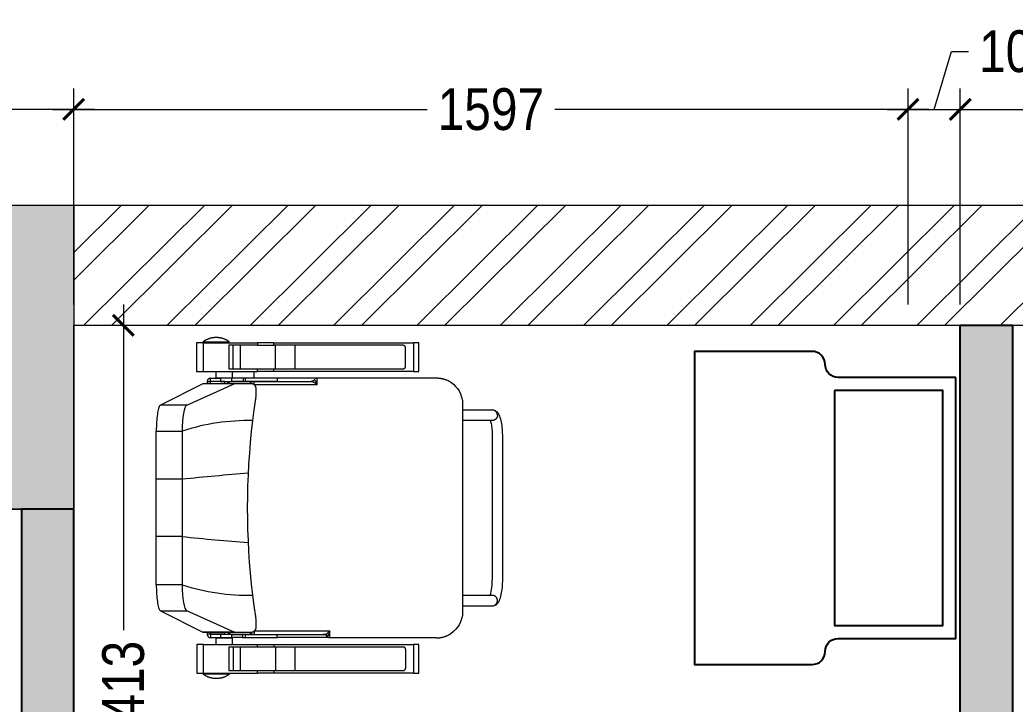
# Model space of a CAD drawing. Header units: millimetres. Extents: x 4444 to 22214, y -867569 to -857440.
# Drawn here: x 18237 to 20142, y -859319 to -858008 of the extents above; entities that cross this region are included whole.
import ezdxf
from ezdxf.lldxf.tags import DXFTag

# ---------------------------------------------------------------- set-up
doc = ezdxf.new("R2010")
doc.units = ezdxf.units.MM
doc.header["$LTSCALE"] = 40
doc.header["$PDMODE"] = 3
for name, color, linetype, lineweight in [('A-WALL-MASY', 1, 'Continuous', 9), ('Column', 243, 'Continuous', 9), ('Column hatch', 8, 'Continuous', 9), ('dimensions', 149, 'Continuous', 5), ('Floor-Unit', 1, 'Continuous', 13), ('IM-ANNO-HATCH', 8, 'Continuous', 5), ('LENS_FURNITURE', 13, 'Continuous', 9), ('LENS_HATCH', 251, 'Continuous', 5), ('LENS_PARTITION', 21, 'Continuous', 25), ('wall hatch', 22, 'Continuous', 9)]:
    doc.layers.add(name, color=color, linetype=linetype, lineweight=lineweight)
doc.styles.get("Standard").update_dxf_attribs({"font": 'ARIALN.TTF'})
tags = doc.linetypes.add('DASHED2', pattern=[0.375, 0.25, -0.125]).pattern_tags.tags
tags[6:7] = [DXFTag(74, 4), DXFTag(75, 0), DXFTag(340, '0'), DXFTag(46, 1.0), DXFTag(50, 0.0), DXFTag(44, 0.0), DXFTag(45, 0.0)]
tags[4:5] = [DXFTag(74, 4), DXFTag(75, 0), DXFTag(340, '0'), DXFTag(46, 1.0), DXFTag(50, 0.0), DXFTag(44, 0.0), DXFTag(45, 0.0)]
doc.dimstyles.new('Working', dxfattribs={"dimscale": 0.8, "dimtxt": 100, "dimasz": 50, "dimexe": 50, "dimexo": 50, "dimgap": 25, "dimtad": 1, "dimdec": 0, "dimtxsty": 'Standard', "dimblk": 'ARCHTICK', "dimcen": 0, "dimdle": 50, "dimclrd": 250, "dimclre": 8, "dimclrt": 7, "dimazin": 3, "dimtfac": 1, "dimtdec": 0, "dimtmove": 1, "dimatfit": 3, "dimfxl": 3, "dimlwd": 5, "dimlwe": 0})

# ---------------------------------------------------------------- blocks, each defined once
blk = doc.blocks.new('awefqwf')
at = {"layer": 'Column hatch'}
h = blk.add_hatch(color=256, dxfattribs=at)
h.dxf.hatch_style = 1
h.paths.add_polyline_path([(-4403, -8989), (-3393, -8989), (-3393, -8439), (-4403, -8439)])
h.paths.add_polyline_path([(-377, -4885), (0, -4885), (0, -4436), (-377, -4436)])
h.paths.add_polyline_path([(-684, -443), (0, -443), (0, 0), (-684, 0)])
h.paths.add_polyline_path([(-4254, -582), (-3474, -582), (-3474, 0), (-4254, 0)])
h.paths.add_polyline_path([(-9029, -617), (-8338, -617), (-8338, 0), (-9029, 0)])
h.paths.add_polyline_path([(-13667, -615), (-12948, -615), (-12948, 0), (-13667, 0)])
h.paths.add_polyline_path([(-13655, -6646), (-13124, -6646), (-13124, -6185), (-13655, -6185)])
at = {"layer": 'wall hatch'}
h = blk.add_hatch(dxfattribs=at)
h.set_pattern_fill('ANSI32', color=256, scale=300, angle=-0.13)
h.set_pattern_definition([(44.87, (-16178221.86, 1096019.62), (-79.36881616, 79.7298001), []), (44.87, (-16178168.82, 1096019.5), (-79.36881616, 79.7298001), [])])
h.paths.add_polyline_path([(-13124, -6636), (-8523, -6636), (-8523, -6455), (-6255, -6455), (-6255, -7141), (-5150, -7141), (-5150, -8989), (-4403, -8989), (-4403, -8776), (-4920, -8776), (-4920, -7019), (-4275, -7019), (-4275, -6225), (-4375, -6225), (-4375, -6911), (-6025, -6911), (-6025, -6225), (-8753, -6225), (-8753, -6406), (-13124, -6406)])
h.paths.add_polyline_path([(-3615, -8439), (-3393, -8439), (-3393, -6225), (-3615, -6225)])
h.paths.add_polyline_path([(-3393, -8989), (0, -8989), (0, -4885), (-230, -4885), (-230, -8759), (-3393, -8759)])
h.paths.add_polyline_path([(-177, -4436), (0, -4436), (0, -443), (-177, -443)])
h.paths.add_polyline_path([(-8338, -286), (-4254, -286), (-4254, 0), (-8338, 0)])
h.paths.add_polyline_path([(-12948, -307), (-9029, -307), (-9029, 0), (-12948, 0)])
h.paths.add_polyline_path([(-3474, -230), (-684, -230), (-684, 0), (-3474, 0)])
at = {"layer": 'A-WALL-MASY'}
for p, q in [((-3474, 0), (-684, 0)), ((-3474, -230), (-684, -230))]:
    blk.add_line(p, q, dxfattribs=at)
at = {"layer": 'Column'}
for p, q in [((-3474, -582), (-3474, -230)), ((-4254, -582), (-3474, -582))]:
    blk.add_line(p, q, dxfattribs=at)
blk.add_lwpolyline([(-3474, -582), (-4254, -582), (-4254, 0), (-3474, 0)], close=True, dxfattribs=at)
blk = doc.blocks.new('_ArchTick')
at = {"const_width": 0.15}
blk.add_lwpolyline([(-0.5, -0.5), (0.5, 0.5)], dxfattribs=at)
blk = doc.blocks.new('*D121')
at = {"layer": 'Defpoints', "color": 0, "ltscale": 50, "transparency": 16777216}
for p in [(18339.9, -858179.5), (18339.9, -858593.1), (17550.9, -858649.1)]:
    blk.add_point(p, dxfattribs=at)
at = {"layer": 'dimensions', "color": 8, "linetype": 'DASHED2', "lineweight": 0, "ltscale": 50, "transparency": 16777216}
for p, q in [((17550.9, -858579.5), (17550.9, -858139.5)), ((18339.9, -858553.1), (18339.9, -858139.5))]:
    blk.add_line(p, q, dxfattribs=at)
at = {"layer": 'dimensions', "color": 250, "linetype": 'DASHED2', "lineweight": 5, "ltscale": 50, "transparency": 16777216}
for p, q in [((17510.9, -858179.5), (17853.1, -858179.5)), ((18379.9, -858179.5), (18037.7, -858179.5))]:
    blk.add_line(p, q, dxfattribs=at)
at = {"layer": 'dimensions', "color": 250, "lineweight": 5, "ltscale": 50, "transparency": 16777216, "xscale": 40, "yscale": 40, "zscale": 40, "rotation": 180}
blk.add_blockref('_ArchTick', (17550.9, -858179.5), dxfattribs=at)
at = {"layer": 'dimensions', "color": 250, "lineweight": 5, "ltscale": 50, "transparency": 16777216, "xscale": 40, "yscale": 40, "zscale": 40}
blk.add_blockref('_ArchTick', (18339.9, -858179.5), dxfattribs=at)
at = {"layer": 'dimensions', "color": 7, "ltscale": 50, "transparency": 16777216, "insert": (17945.4, -858179.5), "char_height": 80, "attachment_point": 5, "bg_fill": 3, "box_fill_scale": 1.25, "bg_fill_color": 9, "bg_fill_true_color": 13158600, "bg_fill_transparency": 0}
blk.add_mtext('\\A1;789', dxfattribs=at)
blk = doc.blocks.new('*D122')
at = {"layer": 'Defpoints', "color": 0, "ltscale": 50, "transparency": 16777216}
for p in [(19936.9, -858179.5), (18339.9, -858593.1), (19936.9, -858593.1)]:
    blk.add_point(p, dxfattribs=at)
at = {"layer": 'dimensions', "color": 8, "linetype": 'DASHED2', "lineweight": 0, "ltscale": 50, "transparency": 16777216}
for p, q in [((18339.9, -858553.1), (18339.9, -858139.5)), ((19936.9, -858553.1), (19936.9, -858139.5))]:
    blk.add_line(p, q, dxfattribs=at)
at = {"layer": 'dimensions', "color": 250, "linetype": 'DASHED2', "lineweight": 5, "ltscale": 50, "transparency": 16777216}
for p, q in [((18299.9, -858179.5), (19023.5, -858179.5)), ((19976.9, -858179.5), (19253.2, -858179.5))]:
    blk.add_line(p, q, dxfattribs=at)
at = {"layer": 'dimensions', "color": 250, "lineweight": 5, "ltscale": 50, "transparency": 16777216, "xscale": 40, "yscale": 40, "zscale": 40, "rotation": 180}
blk.add_blockref('_ArchTick', (18339.9, -858179.5), dxfattribs=at)
at = {"layer": 'dimensions', "color": 250, "lineweight": 5, "ltscale": 50, "transparency": 16777216, "xscale": 40, "yscale": 40, "zscale": 40}
blk.add_blockref('_ArchTick', (19936.9, -858179.5), dxfattribs=at)
at = {"layer": 'dimensions', "color": 7, "ltscale": 50, "transparency": 16777216, "insert": (19138.4, -858179.5), "char_height": 80, "attachment_point": 5, "bg_fill": 3, "box_fill_scale": 1.25, "bg_fill_color": 9, "bg_fill_true_color": 13158600, "bg_fill_transparency": 0}
blk.add_mtext('\\A1;1597', dxfattribs=at)
blk = doc.blocks.new('*D42')
at = {"layer": 'Defpoints', "color": 0, "ltscale": 50, "transparency": 16777216}
for p in [(20036.9, -858179.5), (19936.9, -858593.1), (20036.9, -858593.1)]:
    blk.add_point(p, dxfattribs=at)
at = {"layer": 'dimensions', "color": 250, "linetype": 'DASHED2', "lineweight": 5, "ltscale": 50, "transparency": 16777216}
for p, q in [((19986.9, -858179.5), (20020.1, -858068.6)), ((20020.1, -858068.6), (20060.1, -858068.6)), ((19896.9, -858179.5), (20076.9, -858179.5))]:
    blk.add_line(p, q, dxfattribs=at)
at = {"layer": 'dimensions', "color": 8, "linetype": 'DASHED2', "lineweight": 0, "ltscale": 50, "transparency": 16777216}
for p, q in [((19936.9, -858553.1), (19936.9, -858139.5)), ((20036.9, -858553.1), (20036.9, -858139.5))]:
    blk.add_line(p, q, dxfattribs=at)
at = {"layer": 'dimensions', "color": 250, "lineweight": 5, "ltscale": 50, "transparency": 16777216, "xscale": 40, "yscale": 40, "zscale": 40, "rotation": 180}
blk.add_blockref('_ArchTick', (19936.9, -858179.5), dxfattribs=at)
at = {"layer": 'dimensions', "color": 250, "lineweight": 5, "ltscale": 50, "transparency": 16777216, "xscale": 40, "yscale": 40, "zscale": 40}
blk.add_blockref('_ArchTick', (20036.9, -858179.5), dxfattribs=at)
at = {"layer": 'dimensions', "color": 7, "ltscale": 50, "transparency": 16777216, "insert": (20149.4, -858068.6), "char_height": 80, "attachment_point": 5, "bg_fill": 3, "box_fill_scale": 1.25, "bg_fill_color": 9, "bg_fill_true_color": 13158600, "bg_fill_transparency": 0}
blk.add_mtext('\\A1;100', dxfattribs=at)
blk = doc.blocks.new('*D123')
at = {"layer": 'Defpoints', "color": 0, "ltscale": 50, "transparency": 16777216}
for p in [(21129.9, -858179.5), (20036.9, -858593.1), (21129.9, -858806.1)]:
    blk.add_point(p, dxfattribs=at)
at = {"layer": 'dimensions', "color": 8, "linetype": 'DASHED2', "lineweight": 0, "ltscale": 50, "transparency": 16777216}
for p, q in [((20036.9, -858553.1), (20036.9, -858139.5)), ((21129.9, -858579.5), (21129.9, -858139.5))]:
    blk.add_line(p, q, dxfattribs=at)
at = {"layer": 'dimensions', "color": 250, "linetype": 'DASHED2', "lineweight": 5, "ltscale": 50, "transparency": 16777216}
for p, q in [((19996.9, -858179.5), (20468.5, -858179.5)), ((21169.9, -858179.5), (20698.2, -858179.5))]:
    blk.add_line(p, q, dxfattribs=at)
at = {"layer": 'dimensions', "color": 250, "lineweight": 5, "ltscale": 50, "transparency": 16777216, "xscale": 40, "yscale": 40, "zscale": 40, "rotation": 180}
blk.add_blockref('_ArchTick', (20036.9, -858179.5), dxfattribs=at)
at = {"layer": 'dimensions', "color": 250, "lineweight": 5, "ltscale": 50, "transparency": 16777216, "xscale": 40, "yscale": 40, "zscale": 40}
blk.add_blockref('_ArchTick', (21129.9, -858179.5), dxfattribs=at)
at = {"layer": 'dimensions', "color": 7, "ltscale": 50, "transparency": 16777216, "insert": (20583.4, -858179.5), "char_height": 80, "attachment_point": 5, "bg_fill": 3, "box_fill_scale": 1.25, "bg_fill_color": 9, "bg_fill_true_color": 13158600, "bg_fill_transparency": 0}
blk.add_mtext('\\A1;1093', dxfattribs=at)
blk = doc.blocks.new('serrgea')
at = {"layer": 'LENS_FURNITURE'}
for points in [[(-147.2, -49.5), (-147.2, 0), (-151.6, 0), (-155.9, -0.1), (-160.2, -0.3), (-164.3, -0.5), (-168.3, -0.8), (-172.2, -1.2), (-175.9, -1.6), (-179.3, -2), (-182.6, -2.5), (-185.5, -3.1), (-188.2, -3.7), (-190.5, -4.3), (-192.5, -5), (-194.2, -5.7), (-195.5, -6.4), (-196.4, -7.2), (-197, -7.9), (-197, -58.2)], [(-147.2, 0), (147.2, 0)], [(-54.8, -49.5), (-54.8, 0)], [(54.8, -49.5), (54.8, 0)], [(197, -58.2), (197, -7.9), (196.5, -7.2), (195.5, -6.4), (194.2, -5.7), (192.5, -5), (190.5, -4.3), (188.2, -3.7), (185.5, -3.1), (182.6, -2.5), (179.4, -2), (175.9, -1.6), (172.2, -1.2), (168.3, -0.8), (164.3, -0.5), (160.2, -0.3), (155.9, -0.1), (151.6, 0), (147.2, 0), (147.2, -49.5)], [(147.2, -49.5), (-147.2, -49.5)], [(-237.8, -149.3), (-197, -58.2)], [(196.9, -59.4), (197, -58.9), (197, -58.7)], [(197, -58.2), (237.8, -149.3)], [(-316.5, -89.9), (-318.5, -89.9), (-318.8, -90.3), (-319.1, -90.7), (-319.4, -91.1), (-319.9, -92), (-320.2, -92.4), (-320.4, -92.9), (-320.9, -93.8), (-321.2, -94.2), (-321.4, -94.6), (-321.6, -95.1), (-321.9, -95.6), (-322.3, -96.5), (-322.5, -96.9), (-322.7, -97.4), (-322.9, -97.9), (-323.1, -98.3), (-323.3, -98.8), (-323.5, -99.3), (-323.8, -100.2), (-324, -100.7), (-324.2, -101.2), (-324.5, -102.1), (-324.6, -102.6), (-324.8, -103.1), (-324.9, -103.6), (-325, -104.1), (-325.3, -105.1), (-325.5, -106.1), (-325.6, -106.6), (-325.7, -107.1), (-325.9, -108.6), (-326.1, -110.1), (-326.2, -110.6), (-326.2, -111.1), (-326.2, -111.6), (-326.3, -112.1), (-326.3, -112.6), (-326.3, -113.1), (-326.4, -113.6), (-326.4, -114.1), (-326.4, -114.6), (-326.4, -115.1), (-326.4, -115.6), (-326.4, -116.2), (-326.3, -116.7), (-326.3, -117.7), (-326.2, -118.2), (-326.2, -118.7), (-326.2, -119.2), (-326.1, -119.7), (-325.9, -121.2), (-325.8, -121.7), (-325.8, -122.2), (-325.7, -122.7), (-325.6, -123.2), (-325.5, -123.7), (-325.4, -124.2), (-325.3, -124.7), (-325, -125.7), (-324.9, -126.2), (-324.8, -126.7), (-324.6, -127.1), (-324.5, -127.6), (-324, -129.1), (-323.8, -129.5), (-323.7, -130), (-323.5, -130.5), (-323.3, -131), (-323.1, -131.4), (-322.9, -131.9), (-322.7, -132.4), (-322.5, -132.8), (-322.3, -133.3), (-321.9, -134.2), (-321.6, -134.7), (-321.4, -135.1), (-321.2, -135.6), (-320.7, -136.5), (-320.4, -136.9), (-320.2, -137.3), (-319.9, -137.8), (-319.4, -138.6), (-319.1, -139), (-318.8, -139.5), (-318.5, -139.9), (-316.5, -139.9)], [(-318.5, -139.9), (-318.5, -89.9)], [(-261.5, -90.4), (-261.5, -77.4), (-316.5, -77.4), (-316.5, -90.4), (-261.5, -90.4), (-261.5, -193.6)], [(-316.5, -90.4), (-316.5, -193.6)], [(-238, -150.4), (-238, -150.2), (-238, -89.6), (-238, -89.5), (-238, -89.4), (-238, -89.3), (-237.9, -89.2), (-237.9, -89.2), (-237.9, -89.1), (-237.8, -89), (-237.8, -88.9)], [(238, -150.4), (238, -150.2), (238, -89.6), (238, -89.5), (238, -89.4), (238, -89.3), (238, -89.2), (237.9, -89.2), (237.9, -89.1), (237.9, -89), (237.8, -88.9)], [(316.5, -90.2), (316.5, -77.2), (261.5, -77.2), (261.5, -90.2), (316.5, -90.2), (316.5, -193.4)], [(261.5, -90.2), (261.5, -193.4)], [(316.5, -139.7), (318.5, -139.7), (318.8, -139.3), (319.1, -138.9), (319.6, -138), (320.1, -137.1), (320.6, -136.3), (320.9, -135.8), (321.1, -135.4), (321.4, -134.9), (321.6, -134.5), (321.8, -134), (322, -133.6), (322.3, -133.1), (322.5, -132.6), (322.7, -132.2), (322.9, -131.7), (323.1, -131.3), (323.3, -130.8), (323.5, -130.3), (323.8, -129.4), (324, -128.9), (324.1, -128.4), (324.4, -127.4), (324.6, -126.9), (324.9, -126), (325, -125.5), (325.2, -124.5), (325.3, -124), (325.4, -123.5), (325.5, -123), (325.6, -122.5), (325.7, -122), (325.8, -121.5), (325.9, -120.5), (326.1, -119.5), (326.1, -119), (326.2, -118.5), (326.2, -117.5), (326.3, -117), (326.3, -116.5), (326.3, -116), (326.3, -115.5), (326.3, -114.9), (326.3, -114.4), (326.3, -113.9), (326.3, -113.4), (326.3, -112.9), (326.3, -112.4), (326.2, -111.9), (326.2, -110.9), (326.1, -110.4), (326.1, -109.9), (325.9, -108.9), (325.8, -107.9), (325.7, -107.4), (325.6, -106.9), (325.4, -105.9), (325.3, -105.4), (325.2, -104.9), (325, -103.9), (324.9, -103.4), (324.7, -102.9), (324.6, -102.4), (324.4, -102), (324.1, -101), (324, -100.5), (323.8, -100), (323.5, -99.1), (323.3, -98.6), (322.9, -97.7), (322.7, -97.2), (322.3, -96.3), (321.8, -95.4), (321.6, -94.9), (321.4, -94.5), (321.1, -94), (320.9, -93.6), (320.6, -93.1), (320.1, -92.2), (319.9, -91.8), (319.6, -91.4), (319.3, -91), (319.1, -90.5), (318.8, -90.1), (318.5, -89.7), (316.5, -89.7)], [(318.5, -89.7), (318.5, -139.7)], [(-248.5, -114.9), (-249.5, -113.9), (-261.5, -113.9)], [(-249.5, -145.9), (-249.5, -113.9)], [(-238, -103.4), (-242, -103.4), (-242, -97.5), (-242.2, -97.5), (-242.6, -97.5), (-242.8, -97.5), (-243, -97.6), (-243.2, -97.6), (-243.3, -97.6), (-243.5, -97.7), (-243.7, -97.7), (-244.1, -97.8), (-244.3, -97.9), (-244.4, -98), (-244.8, -98.1), (-245, -98.2), (-245.1, -98.3), (-245.3, -98.4), (-245.6, -98.6), (-245.8, -98.7), (-245.9, -98.8), (-246.1, -98.9), (-246.2, -99), (-246.4, -99.2), (-246.5, -99.3), (-246.7, -99.4), (-246.8, -99.6), (-246.9, -99.7), (-247, -99.8), (-247.2, -100), (-247.4, -100.3), (-247.5, -100.5), (-247.6, -100.6), (-247.7, -100.8), (-247.8, -101), (-248, -101.3), (-248.1, -101.7), (-248.2, -102), (-248.3, -102.2), (-248.3, -102.4), (-248.4, -102.6), (-248.4, -102.8), (-248.4, -102.9), (-248.5, -103.1), (-248.5, -103.3), (-248.5, -103.5), (-248.5, -103.7), (-248.5, -103.9)], [(-242.5, -122.9), (-242.5, -103.9), (-248.5, -103.9), (-248.5, -122.9)], [(-242.5, -131.3), (-242.5, -131.1), (-242.4, -131), (-242.2, -131), (-242, -131), (-242, -103.4), (-242.1, -103.4), (-242.1, -103.4), (-242.2, -103.4), (-242.3, -103.5), (-242.3, -103.5), (-242.4, -103.5), (-242.4, -103.6), (-242.4, -103.6), (-242.5, -103.7), (-242.5, -103.7), (-242.5, -103.8), (-242.5, -103.8), (-242.5, -103.9)], [(-238, -97.5), (-242, -97.5)], [(248.5, -103.9), (248.5, -103.3), (248.4, -103.1), (248.4, -102.9), (248.4, -102.8), (248.3, -102.6), (248.3, -102.4), (248.1, -101.8), (248.1, -101.7), (247.9, -101.3), (247.8, -101.1), (247.7, -101), (247.6, -100.8), (247.6, -100.6), (247.5, -100.5), (247.3, -100.3), (247.1, -100), (247, -99.8), (246.9, -99.7), (246.8, -99.6), (246.6, -99.4), (246.5, -99.3), (246.1, -98.9), (245.9, -98.8), (245.8, -98.7), (245.6, -98.6), (245.3, -98.4), (245.1, -98.3), (244.9, -98.2), (244.8, -98.1), (244.4, -98), (244.2, -97.9), (244.1, -97.8), (243.9, -97.8), (243.7, -97.7), (243.5, -97.7), (243.3, -97.6), (243.1, -97.6), (242.9, -97.6), (242.7, -97.5), (242.6, -97.5), (242.2, -97.5), (242, -97.5), (242, -103.4), (238, -103.4)], [(242, -97.5), (238, -97.5)], [(242.5, -131.3), (242.4, -131.1), (242.4, -131.1), (242.4, -131.1), (242.4, -131.1), (242.2, -131), (242, -131), (242, -103.4), (242, -103.4), (242.1, -103.4), (242.1, -103.4), (242.2, -103.5), (242.3, -103.5), (242.3, -103.5), (242.4, -103.6), (242.4, -103.6), (242.4, -103.7), (242.5, -103.7), (242.5, -103.8), (242.5, -103.8), (242.5, -103.9)], [(242.5, -122.9), (242.5, -103.9), (248.5, -103.9), (248.5, -122.9)], [(261.5, -113.7), (249.5, -113.7), (248.5, -114.7)], [(249.5, -113.7), (249.5, -145.7)], [(-242, -131), (-240.7, -131), (-239.3, -131), (-238, -131.1)], [(238, -131), (239.3, -131), (242, -131)], [(-266.5, -193.6), (-266.5, -138.9), (-311.5, -138.9), (-311.5, -193.6)], [(-266.5, -146.8), (-311.5, -146.8)], [(-261.5, -145.9), (-249.5, -145.9), (-248.5, -144.9)], [(-248.5, -165.2), (-248.5, -170.9), (-242.5, -170.9), (-242.5, -165.2), (-248.5, -165.2), (-248.5, -144.6)], [(-238, -178.8), (-238.2, -179), (-238.4, -179.1), (-238.6, -179.3), (-238.8, -179.5), (-239, -179.6), (-239.2, -179.8), (-239.3, -180), (-239.5, -180.2), (-239.7, -180.4), (-239.9, -180.6), (-240, -180.8), (-240.2, -181), (-240.3, -181.2), (-240.5, -181.4), (-240.6, -181.6), (-240.9, -182), (-241.1, -182.5), (-241.3, -182.7), (-241.4, -182.9), (-241.5, -183.2), (-241.6, -183.4), (-241.7, -183.6), (-241.8, -183.9), (-241.9, -184.1), (-242, -184.3), (-242, -184.6), (-242.1, -184.8), (-242.2, -185.1), (-242.2, -185.3), (-242.3, -185.6), (-242.3, -185.8), (-242.4, -186.1), (-242.5, -186.6), (-242.5, -186.8), (-242.5, -187.3), (-242.5, -148.5), (-242.2, -144.5), (-241.2, -140.4), (-239.5, -136.7), (-238, -134.5)], [(-242.5, -144.6), (-242.5, -165.2)], [(238, -134.5), (238.5, -135.2), (240.2, -138.2), (241.5, -141.5), (242.2, -144.9), (242.5, -148.5), (242.5, -187.3), (242.5, -296.6), (242.2, -298.7), (241.2, -300.8), (239.7, -303.2), (237.7, -305.5), (236, -307.2), (236, -307.2), (236.4, -307.1), (238.1, -306.6), (240.7, -305.7), (242.8, -304.9), (244.4, -304), (245.4, -303.3), (245.3, -303.1), (245.1, -303), (244.8, -302.6), (244.5, -302.3), (244.4, -302.1), (244.2, -301.9), (244.1, -301.7), (243.8, -301.4), (243.7, -301.2), (243.6, -301), (243.5, -300.8), (243.4, -300.6), (243.3, -300.3), (243.2, -300.1), (243.1, -299.9), (243, -299.7), (243, -299.5), (242.9, -299.3), (242.8, -298.8), (242.7, -298.6), (242.7, -298.4), (242.6, -298.2), (242.6, -297.9), (242.6, -297.7), (242.5, -297.5), (242.5, -297), (242.5, -296.8), (242.5, -296.6)], [(242.5, -166.3), (242.5, -170.8), (248.5, -170.8), (248.5, -166.3), (242.5, -166.3), (242.5, -144.7)], [(248.5, -144.7), (249.5, -145.7), (261.5, -145.7)], [(248.5, -166.3), (248.5, -144.7)], [(311.5, -193.4), (311.5, -138.7), (266.5, -138.7), (266.5, -193.4)], [(311.5, -146.6), (266.5, -146.6)], [(-266.5, -160.7), (-311.5, -160.7)], [(-248.5, -170.9), (-248.5, -231.2)], [(-242.5, -158), (-242.5, -157.6), (-242.4, -157.5), (-242.4, -157.5), (-242.4, -157.4), (-242.2, -157.2), (-242, -157)], [(-242.5, -170.9), (-242.5, -231.2)], [(242, -156.9), (242.2, -157.1), (242.3, -157.4), (242.4, -157.6), (242.5, -157.9)], [(242.5, -231.1), (242.5, -170.8)], [(248.5, -231.1), (248.5, -170.8)], [(311.5, -160.5), (266.5, -160.5)], [(-236, -187.1), (-236.6, -187.1), (-237.1, -187.1), (-238.2, -187.1), (-238.7, -187.1), (-239.3, -187.1), (-239.8, -187.1), (-240.4, -187.2), (-241.4, -187.3), (-242, -187.3), (-242.5, -187.3), (-242.5, -321.6), (-242.2, -323.6), (-241.3, -325.8), (-239.8, -328.1), (-237.7, -330.5), (-236, -332.2), (-236, -187.2)], [(-238, -181.1), (-238, -181.2), (-238, -181.5), (-238, -181.9), (-237.9, -182.2), (-237.9, -182.7), (-237.9, -182.9), (-237.8, -183.4), (-237.7, -183.6), (-237.6, -183.8), (-237.6, -184.1), (-237.5, -184.3), (-237.4, -184.5), (-237.3, -184.8), (-237.3, -185), (-237.2, -185.2), (-237.1, -185.4), (-237, -185.6), (-236.8, -185.9), (-236.5, -186.5), (-236.4, -186.7), (-236.2, -186.9), (-236.1, -187.1), (-235.8, -187.5), (-235.5, -187.8), (-235.3, -188), (-235.1, -188.2), (-235, -188.4), (-234.8, -188.5), (-234.6, -188.7), (-234.3, -189), (-233.9, -189.3), (-233.5, -189.6), (-233.3, -189.7), (-233.1, -189.8), (-232.6, -190.1), (-232.4, -190.2), (-232, -190.4), (-231.8, -190.5), (-231.5, -190.6), (-231.1, -190.7), (-230.8, -190.8), (-230.6, -190.9), (-230.4, -190.9), (-230.2, -191), (-229.9, -191), (-229.7, -191.1), (-229.4, -191.1), (-229, -191.2), (-228.7, -191.2), (-228.5, -191.2), (-228.2, -191.2), (-228, -191.2), (-214.9, -191.2)], [(-214.9, -191.2), (-208.1, -190.2), (-187.4, -187.3), (-166.6, -184.7), (-145.9, -182.3), (-125, -180.3), (-104.2, -178.6), (-83.3, -177.2), (-62.4, -176.2), (-41.5, -175.4), (-20.6, -174.9), (0.3, -174.8), (21.2, -174.9), (42.1, -175.4), (63, -176.2), (83.9, -177.3), (104.8, -178.7), (125.6, -180.4), (146.4, -182.4), (167.2, -184.7), (188, -187.4), (208.7, -190.3), (214.9, -191.2)], [(214.9, -191.2), (228, -191.2), (228.2, -191.2), (228.5, -191.2), (228.7, -191.2), (229, -191.2), (229.4, -191.1), (229.7, -191.1), (229.9, -191), (230.6, -190.9), (230.9, -190.8), (231.1, -190.7), (231.3, -190.6), (231.5, -190.6), (231.8, -190.5), (232, -190.4), (232.2, -190.3), (232.4, -190.2), (232.6, -190.1), (233.1, -189.8), (233.3, -189.7), (233.5, -189.6), (233.9, -189.3), (234.3, -189), (234.6, -188.7), (234.8, -188.5), (235, -188.4), (235.2, -188.2), (235.3, -188), (235.5, -187.8), (235.8, -187.5), (236.1, -187.1), (236.4, -186.7), (236.5, -186.5), (236.6, -186.3), (236.9, -185.9), (237, -185.6), (237.1, -185.4), (237.2, -185.2), (237.3, -185), (237.3, -184.8), (237.4, -184.5), (237.5, -184.3), (237.6, -184.1), (237.7, -183.8), (237.8, -183.1), (237.9, -182.9), (237.9, -182.7), (238, -182.2), (238, -181.9), (238, -181.7), (238, -181.5), (238, -181.2), (238, -181.1)], [(261.5, -186.6), (248.5, -186.6)], [(-316.5, -225.4), (-316.5, -193.6), (-311.5, -193.6), (-311.5, -225.4)], [(-266.5, -225.4), (-266.5, -193.6), (-261.5, -193.6), (-261.5, -225.4)], [(261.5, -225.2), (261.5, -193.4), (266.5, -193.4), (266.5, -225.2)], [(-316.5, -492.4), (-316.5, -225.4), (-311.5, -225.4), (-311.5, -472.4), (-311.5, -472.5), (-311.5, -472.7), (-311.5, -472.9), (-311.5, -473.1), (-311.4, -473.2), (-311.4, -473.6), (-311.3, -473.7), (-311.3, -473.9), (-311.2, -474.2), (-311.1, -474.4), (-311, -474.5), (-311, -474.7), (-310.9, -474.8), (-310.6, -475.3), (-310.5, -475.4), (-310.4, -475.5), (-310.3, -475.7), (-310.2, -475.8), (-309.9, -476), (-309.8, -476.2), (-309.7, -476.3), (-309.3, -476.6), (-309.1, -476.7), (-309, -476.7), (-308.8, -476.8), (-308.5, -477), (-308.2, -477.1), (-308, -477.1), (-307.7, -477.2), (-307.5, -477.3), (-307.4, -477.3), (-307.2, -477.3), (-307, -477.4), (-306.9, -477.4), (-306.7, -477.4), (-306.5, -477.4), (-271.5, -477.4), (-271.3, -477.4), (-271.2, -477.4), (-271, -477.4), (-270.8, -477.3), (-270.5, -477.3), (-270.3, -477.2), (-270, -477.1), (-269.8, -477.1), (-269.7, -477), (-269.5, -477), (-269.2, -476.8), (-269.1, -476.7), (-268.9, -476.7), (-268.8, -476.6), (-268.6, -476.5), (-268.4, -476.3), (-268.2, -476.2), (-268.1, -476), (-267.9, -475.8), (-267.7, -475.7), (-267.6, -475.5), (-267.5, -475.4), (-267.4, -475.3), (-267.3, -475.1), (-267.2, -475), (-267.1, -474.7), (-267, -474.5), (-266.9, -474.2), (-266.8, -474.1), (-266.8, -473.9), (-266.7, -473.7), (-266.7, -473.6), (-266.6, -473.2), (-266.6, -473.1), (-266.5, -472.9), (-266.5, -472.5), (-266.5, -472.4), (-266.5, -225.4), (-261.5, -225.4), (-261.5, -492.4)], [(-266.5, -227.9), (-311.5, -227.9)], [(316.5, -225.2), (316.5, -492.2), (261.5, -492.2), (261.5, -502.2), (316.5, -502.2), (316.5, -492.2)], [(261.5, -492.2), (261.5, -225.2), (266.5, -225.2), (266.5, -472.2), (266.5, -472.4), (266.5, -472.5), (266.5, -472.7), (266.5, -472.9), (266.5, -473), (266.6, -473.2), (266.6, -473.4), (266.7, -473.7), (266.8, -473.9), (266.8, -474), (266.9, -474.2), (267, -474.3), (267, -474.5), (267.1, -474.6), (267.2, -474.8), (267.3, -474.9), (267.4, -475.1), (267.5, -475.2), (267.6, -475.3), (267.7, -475.5), (267.8, -475.6), (268.1, -475.8), (268.2, -476), (268.3, -476.1), (268.6, -476.3), (268.7, -476.4), (268.9, -476.5), (269, -476.5), (269.3, -476.7), (269.8, -476.9), (270, -477), (270.3, -477), (270.5, -477.1), (270.6, -477.1), (270.8, -477.1), (271, -477.2), (271.1, -477.2), (271.5, -477.2), (306.5, -477.2), (306.7, -477.2), (306.8, -477.2), (307, -477.2), (307.2, -477.1), (307.3, -477.1), (307.5, -477.1), (307.7, -477), (308, -477), (308.1, -476.9), (308.3, -476.8), (308.6, -476.7), (308.8, -476.6), (308.9, -476.5), (309.1, -476.5), (309.2, -476.4), (309.4, -476.3), (309.6, -476.1), (309.8, -476), (309.9, -475.8), (310.1, -475.6), (310.2, -475.5), (310.4, -475.3), (310.6, -475.1), (310.7, -474.9), (310.8, -474.8), (310.8, -474.6), (310.9, -474.5), (311, -474.3), (311.1, -474), (311.2, -473.9), (311.2, -473.7), (311.3, -473.4), (311.4, -473.2), (311.4, -473), (311.4, -472.9), (311.5, -472.7), (311.5, -472.5), (311.5, -472.4), (311.5, -472.2), (311.5, -225.2)], [(311.5, -227.7), (266.5, -227.7)], [(-248.5, -329.9), (-248.5, -327.8), (-248.5, -231.2), (-242.5, -231.2), (-242.5, -319.3)], [(248.5, -304.9), (248.5, -231.1), (242.5, -231.1), (242.5, -296.8)], [(-266.5, -265.3), (-311.5, -265.3)], [(311.5, -265.1), (266.5, -265.1)], [(246.5, -302.5), (246.2, -302.7), (245.4, -303.3)], [(-246.6, -327.5), (-246.2, -327.2), (-245.8, -326.9), (-245.5, -326.5), (-245.2, -326.2), (-245, -326), (-244.7, -325.7), (-244.5, -325.5), (-244.4, -325.3), (-244.3, -325.1), (-244.1, -324.9), (-244, -324.7), (-243.9, -324.5), (-243.6, -324), (-243.5, -323.8), (-243.4, -323.6), (-243.3, -323.4), (-243.2, -323.2), (-243.1, -322.7), (-242.9, -322.3), (-242.8, -321.8), (-242.7, -321.6), (-242.7, -321.3), (-242.7, -321.1), (-242.6, -320.9), (-242.6, -320.6), (-242.6, -320.4), (-242.5, -319.9), (-242.5, -319.7), (-242.5, -319.4)], [(248.5, -304.9), (248.7, -305.4), (248.7, -305.6), (248.8, -305.7), (248.8, -305.9), (248.9, -306.1), (248.9, -306.6), (249, -306.8), (249, -307.1), (249, -307.3), (249, -536.3)], [(-249, -536.3), (-249, -332.3), (-249, -332.1), (-249, -331.9), (-249, -331.7), (-249, -331.6), (-248.9, -331.4), (-248.9, -331.2), (-248.9, -331), (-248.8, -330.8), (-248.8, -330.6), (-248.7, -330.5), (-248.6, -330.1), (-248.5, -329.8), (-248.4, -329.6), (-248.3, -329.4), (-248.2, -329.3), (-248, -329), (-247.9, -328.8), (-247.8, -328.7), (-247.7, -328.5), (-247.5, -328.4), (-247.3, -328.1), (-247.1, -328), (-247, -327.8), (-246.9, -327.7), (-246.7, -327.6), (-246.6, -327.5), (-246.3, -327.7), (-245.5, -328.3)], [(-248.5, -327.8), (-247, -327.8)], [(-249, -536.3), (-249, -536.8), (-249, -537.4), (-249, -537.9), (-249, -538.4), (-248.9, -539), (-248.9, -540), (-248.8, -540.6), (-248.7, -541.6), (-248.7, -542.2), (-248.6, -542.7), (-248.5, -543.2), (-248.4, -544.3), (-248.3, -544.8), (-248.1, -545.9), (-248, -546.4), (-247.9, -546.9), (-247.8, -547.4), (-247.6, -548), (-247.5, -548.5), (-247.2, -549.5), (-246.9, -550.5), (-246.8, -551), (-246.5, -552.1), (-246.3, -552.6), (-246.1, -553.1), (-245.9, -553.6), (-245.7, -554.1), (-245.5, -554.6), (-245.4, -555.1), (-244.7, -556.6), (-244.5, -557), (-243.8, -558.5), (-243.1, -559.9), (-242.6, -560.9), (-242.3, -561.3), (-242, -561.8), (-241.8, -562.2), (-241.2, -563.2), (-240.9, -563.6)], [(249, -536.3), (249, -536.8), (249, -537.4), (249, -537.9), (248.9, -538.4), (248.9, -539), (248.8, -540), (248.8, -540.6), (248.7, -541.1), (248.7, -541.6), (248.6, -542.2), (248.6, -542.7), (248.5, -543.2), (248.3, -544.3), (248.2, -544.8), (248.2, -545.3), (248.1, -545.9), (248, -546.4), (247.8, -546.9), (247.7, -547.4), (247.6, -548), (247.5, -548.5), (247.2, -549.5), (246.9, -550.5), (246.8, -551), (246.4, -552.1), (246.3, -552.6), (246.1, -553.1), (245.9, -553.6), (245.7, -554.1), (245.5, -554.6), (245.3, -555.1), (245.1, -555.6), (244.7, -556.6), (244.5, -557), (244, -558), (243.8, -558.5), (243.5, -559), (243, -559.9), (242.8, -560.4), (242, -561.8), (241.7, -562.2), (241.2, -563.2), (240.9, -563.6), (236.8, -569), (232.9, -573), (228.6, -576.6), (224, -579.6), (218.3, -582.4), (212.3, -584.5), (205.8, -585.8), (199, -586.3), (199, -586.3)], [(-199, -586.3), (-199.1, -586.3), (-205.8, -585.8), (-212.4, -584.5), (-218.3, -582.4), (-224, -579.6), (-228.7, -576.6), (-233, -573), (-236.9, -569), (-240.9, -563.6), (-240.9, -563.6), (-240.9, -563.6)], [(199, -586.3), (-199, -586.3)], [(-187.5, -586.3), (-187.5, -643.3), (-187.4, -645.2), (-186.9, -647), (-186.3, -648.8), (-185.4, -650.3), (-184.3, -651.8), (-183, -653.1), (-181.5, -654.3), (-179.8, -655.5), (-177.6, -656.7), (-175, -657.8), (-172.1, -658.8), (-169, -659.7), (-165.8, -660.4), (-162.6, -661), (-159.2, -661.6), (-155.7, -662), (-152.2, -662.4), (-148.5, -662.6), (-144.8, -662.8), (-141.1, -663), (-137.5, -663), (137.5, -663), (139.5, -663), (143.2, -662.9), (146.9, -662.7), (150.6, -662.5), (154.2, -662.2), (157.6, -661.8), (161, -661.3), (164.2, -660.7), (167.3, -660.1), (170.3, -659.3), (173.2, -658.4), (175.9, -657.4), (178.6, -656.1), (180.7, -654.9), (182.4, -653.6), (183.8, -652.2), (185, -650.8), (186, -649.2), (186.7, -647.5), (187.2, -645.7), (187.5, -643.9), (187.5, -643.3), (187.5, -586.3)], [(-177.5, -653), (-177.3, -653), (-176.8, -653), (-176.3, -652.9), (-176.1, -652.9), (-175.9, -652.9), (-175.6, -652.8), (-175.4, -652.8), (-175.2, -652.7), (-174.9, -652.7), (-174.5, -652.6), (-174.2, -652.5), (-174, -652.4), (-173.8, -652.3), (-173.4, -652.1), (-173.1, -652), (-172.5, -651.7), (-172.3, -651.6), (-171.9, -651.3), (-171.5, -651.1), (-171.1, -650.8), (-170.9, -650.6), (-170.8, -650.5), (-170.4, -650.1), (-170.1, -649.8), (-169.9, -649.6), (-169.6, -649.2), (-169.5, -649.1), (-169.3, -648.9), (-169.2, -648.7), (-169.1, -648.5), (-169, -648.3), (-168.7, -647.9), (-168.5, -647.4), (-168.4, -647.2), (-168.3, -647), (-168.2, -646.8), (-168.1, -646.6), (-168, -646.3), (-167.9, -645.9), (-167.8, -645.7), (-167.8, -645.4), (-167.7, -645.2), (-167.7, -644.9), (-167.6, -644.7), (-167.6, -644.5), (-167.6, -644.2), (-167.5, -643.5), (-167.5, -643.3), (-167.5, -586.3)], [(177.5, -653), (177.2, -653), (176.8, -653), (176.3, -652.9), (176.1, -652.9), (175.8, -652.9), (175.6, -652.8), (175.4, -652.8), (175.1, -652.7), (174.9, -652.7), (174.4, -652.6), (174.2, -652.5), (174, -652.4), (173.8, -652.3), (173.3, -652.1), (173.1, -652), (172.9, -651.9), (172.7, -651.8), (172.5, -651.7), (172.3, -651.6), (171.9, -651.3), (171.7, -651.2), (171.5, -651.1), (171.3, -650.9), (171.1, -650.8), (170.9, -650.6), (170.7, -650.5), (170.4, -650.1), (169.9, -649.6), (169.7, -649.4), (169.6, -649.2), (169.4, -649.1), (169.3, -648.9), (169.2, -648.7), (169, -648.5), (168.9, -648.3), (168.7, -647.9), (168.5, -647.4), (168.4, -647.2), (168.3, -647), (168.2, -646.8), (168.1, -646.6), (168, -646.3), (167.9, -646.1), (167.8, -645.7), (167.7, -645.4), (167.7, -645.2), (167.6, -644.9), (167.6, -644.7), (167.6, -644.5), (167.5, -644.2), (167.5, -643.5), (167.5, -643.3), (167.5, -586.3)], [(-187.5, -643.3), (-187.5, -643.8), (-187.5, -644.2), (-187.4, -644.7), (-187.4, -644.9), (-187.3, -645.2), (-187.3, -645.4), (-187.2, -645.7), (-187.1, -645.9), (-187, -646.3), (-186.9, -646.6), (-186.8, -646.8), (-186.7, -647), (-186.6, -647.2), (-186.5, -647.4), (-186.3, -647.9), (-186.1, -648.3), (-186, -648.5), (-185.8, -648.7), (-185.7, -648.9), (-185.5, -649.1), (-185.4, -649.2), (-185.1, -649.6), (-184.9, -649.8), (-184.6, -650.1), (-184.3, -650.5), (-183.9, -650.8), (-183.7, -650.9), (-183.5, -651.1), (-183.1, -651.3), (-182.7, -651.6), (-182.5, -651.7), (-181.9, -652), (-181.7, -652.1), (-181.2, -652.3), (-181, -652.4), (-180.8, -652.5), (-180.6, -652.6), (-180.1, -652.7), (-179.9, -652.7), (-179.6, -652.8), (-179.4, -652.8), (-179.2, -652.9), (-178.9, -652.9), (-178.7, -652.9), (-178.2, -653), (-177.8, -653), (-177.5, -653)], [(167.5, -639.2), (166.8, -639.5), (165.3, -639.9), (163.6, -640.4), (161.5, -640.9), (159.2, -641.3), (156.6, -641.7), (153.9, -642.1), (150.9, -642.4), (147.8, -642.6), (144.6, -642.8), (141.3, -642.9), (138.1, -643), (137.5, -643), (-137.5, -643)], [(177.5, -653), (177.7, -653), (178.2, -653), (178.7, -652.9), (178.9, -652.9), (179.1, -652.9), (179.4, -652.8), (179.6, -652.8), (179.8, -652.7), (180.1, -652.7), (180.5, -652.6), (180.8, -652.5), (181, -652.4), (181.2, -652.3), (181.6, -652.1), (181.9, -652), (182.5, -651.7), (182.7, -651.6), (182.9, -651.5), (183.1, -651.3), (183.3, -651.2), (183.5, -651.1), (183.7, -650.9), (183.9, -650.8), (184.2, -650.5), (184.6, -650.1), (184.9, -649.8), (185.1, -649.6), (185.2, -649.4), (185.4, -649.2), (185.7, -648.9), (185.8, -648.7), (185.9, -648.5), (186, -648.3), (186.3, -647.9), (186.5, -647.4), (186.6, -647.2), (186.7, -647), (186.8, -646.8), (186.9, -646.3), (187.1, -645.9), (187.2, -645.7), (187.2, -645.4), (187.3, -645.2), (187.3, -644.9), (187.4, -644.7), (187.4, -644.5), (187.4, -644), (187.5, -643.8), (187.5, -643.3)]]:
    blk.add_lwpolyline(points, dxfattribs=at)
for points in [[(-197, -7.9), (-237.8, -88.9), (-237.8, -149.3, 0.110434), (-238, -150.2), (-238, -181.1), (-238, -181.2)], [(238, -181.2), (238, -181.1), (238, -150.2, 0.107055), (237.8, -149.3), (237.8, -88.9), (197, -7.9)], [(236, -187.1, -0.026868), (242.5, -187.3), (242.5, -187.1), (242.4, -186.8), (242.4, -186.3), (242.4, -186.1), (242.3, -185.8), (242.3, -185.6), (242.2, -185.3), (242.2, -185.1), (242.1, -184.8), (242, -184.6), (241.9, -184.3), (241.9, -184.1), (241.7, -183.6), (241.5, -183.2), (241.3, -182.7), (241.1, -182.5), (240.9, -182), (240.7, -181.8), (240.6, -181.6), (240.3, -181.2), (240.2, -181), (240, -180.8), (239.9, -180.6), (239.7, -180.4), (239.5, -180.2), (239.3, -180), (239.2, -179.8), (239, -179.7), (238.8, -179.5), (238.4, -179.2), (238, -178.9)], [(249, -307.3, 0.004277), (236, -307.2), (236, -187.2)], [(-249, -332.3, -0.00446), (-236, -332.2), (-236, -332.2), (-236.4, -332.1), (-238.1, -331.6), (-240.7, -330.7), (-242.8, -329.9), (-244.4, -329), (-245.5, -328.3), (-245.3, -328.1), (-245.1, -328), (-244.8, -327.6), (-244.5, -327.3), (-244.4, -327.1), (-244.3, -326.9), (-244.1, -326.7), (-244, -326.5), (-243.9, -326.4), (-243.6, -326), (-243.5, -325.8), (-243.4, -325.6), (-243.3, -325.3), (-243.3, -325.1), (-243.2, -324.9), (-243.1, -324.7), (-243, -324.5), (-242.9, -324.3), (-242.8, -323.8), (-242.8, -323.6), (-242.7, -323.4), (-242.7, -323.2), (-242.6, -322.9), (-242.6, -322.7), (-242.6, -322.5), (-242.5, -322), (-242.5, -321.8), (-242.5, -321.6)]]:
    blk.add_lwpolyline(points, format="xyb", dxfattribs=at)
for points in [[(-248.5, -144.6), (-242.5, -144.6), (-242.5, -122.9), (-248.5, -122.9)], [(248.5, -122.9), (242.5, -122.9), (242.5, -144.7), (248.5, -144.7)], [(316.5, -193.4), (311.5, -193.4), (311.5, -225.2), (316.5, -225.2)], [(-261.5, -492.4), (-316.5, -492.4), (-316.5, -502.4), (-261.5, -502.4)]]:
    blk.add_lwpolyline(points, close=True, dxfattribs=at)
for centre, radius, start, end in [((247.3, -176.9), 414.6, 162.0923, 181.0762), ((4674.9, -548.1), 4755.9, 173.9822, 175.5169), ((-4674.9, -548.1), 4755.9, 4.4831, 6.0178), ((-247.3, -176.9), 414.6, 358.9238, 17.9077), ((-140.4, -544.7), 98.4, 253.9957, 271.677)]:
    blk.add_arc(centre, radius, start, end, dxfattribs=at)
for points in [[(-147.2, -49.5), (-173.1, -49.5), (-194.8, -53.2), (-197, -58.2)], [(197, -58.2), (194.8, -53.2), (173.1, -49.5), (147.2, -49.5)]]:
    blk.add_open_spline(points, degree=3, dxfattribs=at)
blk = doc.blocks.new('*D99')
at = {"layer": 'Defpoints', "color": 0, "ltscale": 50, "transparency": 16777216}
for p in [(18339.9, -858593.1), (18339.9, -860006.1), (18434.9, -860006.1)]:
    blk.add_point(p, dxfattribs=at)
at = {"layer": 'dimensions', "color": 250, "linetype": 'DASHED2', "lineweight": 5, "ltscale": 50, "transparency": 16777216}
for p, q in [((18434.9, -858553.1), (18434.9, -859184.7)), ((18434.9, -860046.1), (18434.9, -859414.4))]:
    blk.add_line(p, q, dxfattribs=at)
at = {"layer": 'dimensions', "color": 8, "linetype": 'DASHED2', "lineweight": 0, "ltscale": 50, "transparency": 16777216}
for p, q in [((18379.9, -858593.1), (18474.9, -858593.1)), ((18379.9, -860006.1), (18474.9, -860006.1))]:
    blk.add_line(p, q, dxfattribs=at)
at = {"layer": 'dimensions', "color": 250, "lineweight": 5, "ltscale": 50, "transparency": 16777216, "xscale": 40, "yscale": 40, "zscale": 40}
for p, rotation in [((18434.9, -858593.1), 90), ((18434.9, -860006.1), 270)]:
    blk.add_blockref('_ArchTick', p, dxfattribs=dict(at, rotation=rotation))
at = {"layer": 'dimensions', "color": 7, "ltscale": 50, "transparency": 16777216, "insert": (18434.9, -859299.6), "char_height": 80, "attachment_point": 5, "rotation": 90, "bg_fill": 3, "box_fill_scale": 1.25, "bg_fill_color": 9, "bg_fill_true_color": 13158600, "bg_fill_transparency": 0}
blk.add_mtext('\\A1;1413', dxfattribs=at)
blk = doc.blocks.new('*D102')
at = {"layer": 'Defpoints', "color": 0, "ltscale": 50, "transparency": 16777216}
for p in [(20136.9, -858593.1), (20136.9, -860006.1), (20297.9, -860006.1)]:
    blk.add_point(p, dxfattribs=at)
at = {"layer": 'dimensions', "color": 250, "linetype": 'DASHED2', "lineweight": 5, "ltscale": 50, "transparency": 16777216}
for p, q in [((20297.9, -858553.1), (20297.9, -859184.7)), ((20297.9, -860046.1), (20297.9, -859414.4))]:
    blk.add_line(p, q, dxfattribs=at)
at = {"layer": 'dimensions', "color": 8, "linetype": 'DASHED2', "lineweight": 0, "ltscale": 50, "transparency": 16777216}
for p, q in [((20176.9, -858593.1), (20337.9, -858593.1)), ((20176.9, -860006.1), (20337.9, -860006.1))]:
    blk.add_line(p, q, dxfattribs=at)
at = {"layer": 'dimensions', "color": 250, "lineweight": 5, "ltscale": 50, "transparency": 16777216, "xscale": 40, "yscale": 40, "zscale": 40}
for p, rotation in [((20297.9, -858593.1), 90), ((20297.9, -860006.1), 270)]:
    blk.add_blockref('_ArchTick', p, dxfattribs=dict(at, rotation=rotation))
at = {"layer": 'dimensions', "color": 7, "ltscale": 50, "transparency": 16777216, "insert": (20297.9, -859299.6), "char_height": 80, "attachment_point": 5, "rotation": 90, "bg_fill": 3, "box_fill_scale": 1.25, "bg_fill_color": 9, "bg_fill_true_color": 13158600, "bg_fill_transparency": 0}
blk.add_mtext('\\A1;1413', dxfattribs=at)

msp = doc.modelspace()

# ---------------------------------------------------------------- linework, layer by layer
at = {"layer": 'LENS_HATCH', "color": 3, "ltscale": 50, "true_color": 0x15f609}
msp.add_lwpolyline([(18239.9, -860006.1), (18239.9, -858945.1), (17559.9, -858945.1)], dxfattribs=at)
at = {"layer": 'LENS_PARTITION'}
msp.add_lwpolyline([(18339.9, -858945.1), (18239.9, -858945.1), (18239.9, -860006.1), (18339.9, -860006.1)], close=True, dxfattribs=at)

# ---------------------------------------------------------------- block references
at = {"layer": 'dimensions', "color": 3, "ltscale": 50, "true_color": 0x15f609}
msp.add_blockref('awefqwf', (21813.9, -858363.1), dxfattribs=at)
at = {"layer": 'Floor-Unit', "rotation": 89.99999999999999}
msp.add_blockref('serrgea', (18498, -858943), dxfattribs=at)

# ---------------------------------------------------------------- next in the draw order: dimensions: what is measured, and where the dimension line sits
at = {"layer": 'dimensions', "color": 3, "ltscale": 50, "true_color": 0x15f609}
dim = msp.add_linear_dim(base=(18339.9, -858179.5), p1=(17550.9, -858649.1), p2=(18339.9, -858593.1), dimstyle='Working', override={"dimfxl": 500, "dimfxlon": 1, "dimtfill": 1, "dimarcsym": 1}, dxfattribs=at)
dim.commit()
dim.dimension.update_dxf_attribs({"geometry": '*D121', "text_midpoint": (17945.4, -858179.5)})

# ---------------------------------------------------------------- next in the draw order: dimensions: what is measured, and where the dimension line sits
dim = msp.add_linear_dim(base=(19936.9, -858179.5), p1=(18339.9, -858593.1), p2=(19936.9, -858593.1), dimstyle='Working', override={"dimfxl": 500, "dimfxlon": 1, "dimtfill": 1, "dimarcsym": 1}, dxfattribs=at)
dim.commit()
dim.dimension.update_dxf_attribs({"geometry": '*D122', "text_midpoint": (19138.4, -858179.5)})

# ---------------------------------------------------------------- next in the draw order: dimensions: what is measured, and where the dimension line sits
dim = msp.add_linear_dim(base=(20036.9, -858179.5), p1=(19936.9, -858593.1), p2=(20036.9, -858593.1), dimstyle='Working', override={"dimfxl": 500, "dimfxlon": 1, "dimtfill": 1, "dimarcsym": 1}, dxfattribs=at)
dim.commit()
dim.dimension.update_dxf_attribs({"geometry": '*D42', "text_midpoint": (20080.1, -858068.6)})

# ---------------------------------------------------------------- next in the draw order: dimensions: what is measured, and where the dimension line sits
dim = msp.add_linear_dim(base=(21129.9, -858179.5), p1=(20036.9, -858593.1), p2=(21129.9, -858806.1), dimstyle='Working', override={"dimfxl": 500, "dimfxlon": 1, "dimtfill": 1, "dimarcsym": 1}, dxfattribs=at)
dim.commit()
dim.dimension.update_dxf_attribs({"geometry": '*D123', "text_midpoint": (20583.4, -858179.5)})

# ---------------------------------------------------------------- next in the draw order: hatches: boundary and pattern name
at = {"layer": 'IM-ANNO-HATCH', "ltscale": 50}
h = msp.add_hatch(dxfattribs=at)
h.set_pattern_fill('CORK', color=256, scale=200)
h.set_pattern_definition([(360, (-830.5, -17495.983), (6e-15, 25), []), (135, (-818, -17508.48), (-50, -50), [35.355339, -35.355339]), (135, (-811.75, -17508.48), (-50, -50), [35.355339, -35.355339]), (135, (-805.5, -17508.48), (-50, -50), [35.355339, -35.355339])])
h.paths.add_polyline_path([(18339.9, -858945.1), (18239.9, -858945.1), (18239.9, -860006.1), (18339.9, -860006.1)])
h.paths.add_polyline_path([(19089.9, -860006.1), (20036.9, -860006.1), (20036.9, -859906.1), (19089.9, -859906.1)])
h.paths.add_polyline_path([(20136.9, -858593.1), (20136.9, -860006.1), (20036.9, -860006.1), (20036.9, -858593.1)])
h.paths.add_polyline_path([(20001.9, -862996.1), (19901.9, -862996.1), (19901.9, -862831.1), (19901.9, -860881.1), (19901.9, -860756.1), (20001.9, -860756.1)])
h.paths.add_polyline_path([(21583.9, -863746.1), (19901.9, -863746.1), (19901.9, -863846.1), (21583.9, -863846.1)])
h.paths.add_polyline_path([(19270.9, -864338.1), (19170.9, -864338.1), (19170.9, -865406.1), (19270.9, -865406.1)])
h.paths.add_polyline_path([(19270.9, -865306.1), (21583.9, -865306.1), (21583.9, -865406.1), (19270.9, -865406.1)])

# ---------------------------------------------------------------- next in the draw order: linework, layer by layer
at = {"layer": 'LENS_PARTITION'}
msp.add_lwpolyline([(20136.9, -858593.1), (20136.9, -860006.1), (20036.9, -860006.1), (20036.9, -858593.1)], close=True, dxfattribs=at)
msp.add_lwpolyline([(20028.3, -858693.1), (19803.3, -858693.1, -0.414214), (19778.3, -858668.1), (19778.3, -858668.1, 0.414214), (19753.3, -858643.1), (19528.3, -858643.1), (19528.3, -859243.1), (19753.3, -859243.1, 0.414214), (19778.3, -859218.1), (19778.3, -859218.1, -0.414214), (19803.3, -859193.1), (20028.3, -859193.1)], format="xyb", close=True, dxfattribs=at)
at = {"layer": 'LENS_PARTITION', "color": 1}
msp.add_lwpolyline([(19796.3, -858718.1), (19796.3, -859168.1), (20003.3, -859168.1), (20003.3, -858718.1)], close=True, dxfattribs=at)

# ---------------------------------------------------------------- next in the draw order: dimensions: what is measured, and where the dimension line sits
at = {"layer": 'dimensions', "color": 3, "ltscale": 50, "true_color": 0x15f609}
for base, p1, p2, picture, middle in [((18434.9, -860006.1), (18339.9, -858593.1), (18339.9, -860006.1), '*D99', (18434.9, -859299.6)), ((20297.9, -860006.1), (20136.9, -858593.1), (20136.9, -860006.1), '*D102', (20297.9, -859299.6))]:
    dim = msp.add_linear_dim(base=base, p1=p1, p2=p2, angle=90, dimstyle='Working', override={"dimfxl": 500, "dimfxlon": 1, "dimtfill": 1, "dimarcsym": 1}, dxfattribs=at)
    dim.commit()
    dim.dimension.update_dxf_attribs({"geometry": picture, "text_midpoint": middle})

doc.saveas('drawing.dxf')
